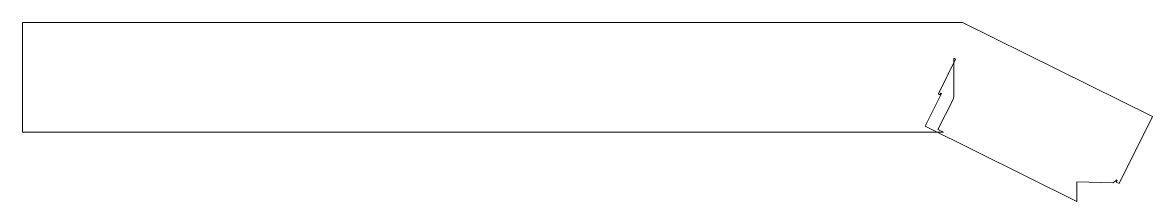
# Model space of a CAD drawing. Header units: millimetres. Extents: x -375 to 582, y -122 to 30.
import ezdxf

# ---------------------------------------------------------------- set-up
doc = ezdxf.new("R2010")
doc.units = ezdxf.units.MM

msp = doc.modelspace()

# ---------------------------------------------------------------- linework, layer by layer
at = {"color": 7, "linetype": 'Continuous', "lineweight": 15}
for p, q in [((-375.21, 30.2), (-375.21, -62.76)), ((421.61, 30.2), (-375.21, 30.2)), ((582.48, -49.62), (421.61, 30.2)), ((415.64, -0.99), (401.03, -30.42)), ((414.06, -0.4), (414.92, -0.4)), ((414.06, -32.51), (414.06, -0.4)), ((414.92, -0.4), (414.92, -0.64)), ((414.92, -0.64), (415.64, -0.99)), ((389.97, -57.88), (403.8, -30)), ((413.68, -35.03), (400.64, -60.52)), ((401.03, -30.42), (402.31, -31.06)), ((403.03, -29.62), (402.31, -31.06)), ((403.8, -30), (403.03, -29.62)), ((414.06, -32.51), (413.68, -35.03)), ((554.28, -106.46), (582.48, -49.62)), ((405.53, -62.76), (-375.21, -62.76)), ((518.55, -121.68), (389.97, -57.88)), ((400.64, -60.52), (405.53, -62.76)), ((548.85, -105.76), (518.3, -104.95)), ((518.3, -104.95), (518.55, -121.68)), ((551.39, -104.21), (548.85, -105.76)), ((551.78, -103.43), (551.39, -104.21)), ((552.56, -103.81), (551.78, -103.43)), ((551.84, -105.25), (552.56, -103.81)), ((551.84, -105.25), (554.28, -106.46))]:
    msp.add_line(p, q, dxfattribs=at)

doc.saveas('drawing.dxf')
